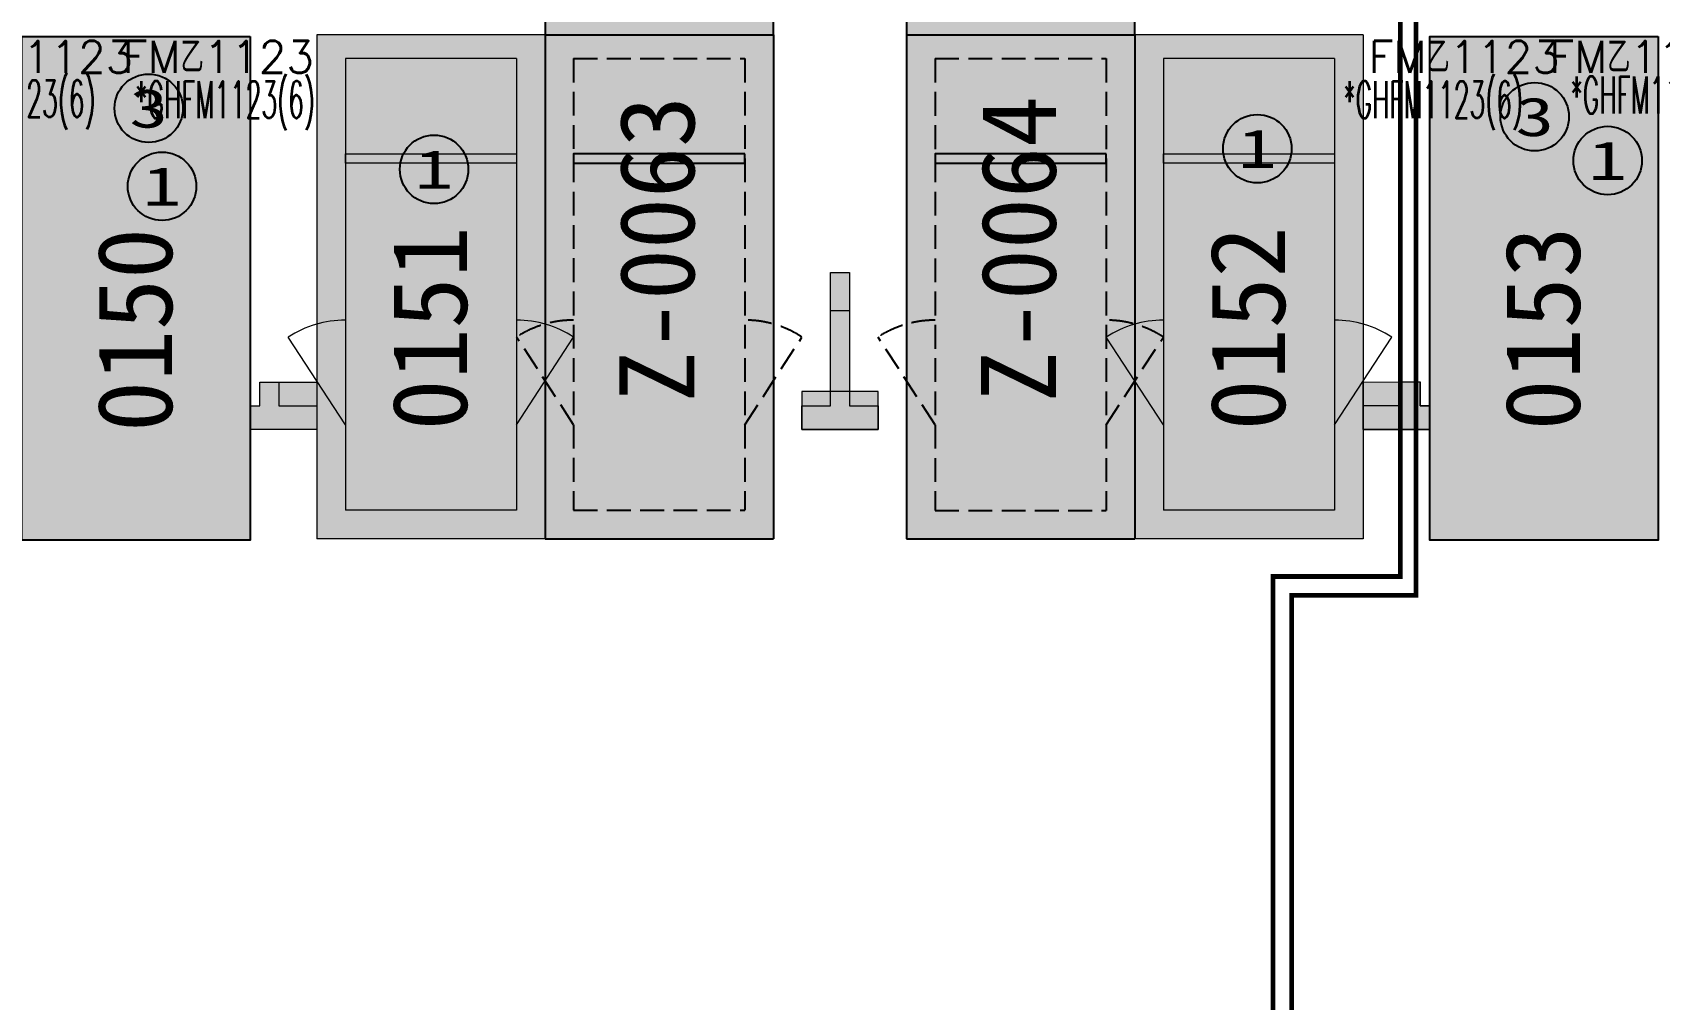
# Model space of a CAD drawing. Extents: x -264757 to 1033689, y 4049843 to 4347093.
# Drawn here: x -67445 to -50341, y 4205315 to 4215483 of the extents above; entities that cross this region are included whole.
import ezdxf
from ezdxf.enums import TextEntityAlignment as Align

# ---------------------------------------------------------------- set-up
doc = ezdxf.new("R2010")
doc.units = 0
doc.header["$LTSCALE"] = 1000
doc.header["$MEASUREMENT"] = 0
doc.linetypes.add('AX-01DK-PB01$1$A-001-车位参照B1$0$A-001-车位参照B1$0$A-001-车位参照B1$0$A-H4-001-基本图形$0$A-001-车位B1$0$DASH', pattern=[0.35, 0.25, -0.1])
doc.linetypes.add('DASH', pattern=[0.35, 0.25, -0.1])
doc.layers.add('AX-01DK-PB01$0$AX-001DK-01-PB01-02$0$A-3-WinF(Text)', color=8, linetype='Continuous', plot=False)
doc.layers.add('AX-01DK-PB01$0$AX-03CK-02-PB01$0$AX-03CK-02-PB01$0$WINDOW_TEXT', color=8, linetype='Continuous', plot=False)
for name, color, linetype in [('不利因素3-紧邻房间出入口', 7, 'Continuous'), ('不利因素9-坡道上停车', 7, 'Continuous'), ('不可售车位', 255, 'Continuous'), ('子母车位', 7, 'Continuous'), ('普通车位', 7, 'Continuous')]:
    doc.layers.add(name, color=color, linetype=linetype)
doc.layers.add('无关图层', color=8, linetype='Continuous', lineweight=0)
doc.layers.add('车位归属楼栋范围线', color=7, linetype='Continuous', true_color=0x19e6c7)
doc.styles.add('AX-01DK-PB01$0$AX-001DK-01-PB01-02$0$_TCH_WINDOW', font='SIMPLEX', dxfattribs={"bigfont": 'GBCBIG'})
doc.styles.add('AX-01DK-PB01$0$AX-03CK-02-PB01$0$AX-03CK-02-PB01$0$_TCH_DIM_T3', font='SIMPLEX', dxfattribs={"width": 0.705882, "bigfont": 'GBCBIG'})
doc.styles.add('AX-ACK-BIANH1$0$黑体', font='simhei.ttf')
doc.styles.add('AX-ACK-P01-WALL$0$黑体', font='simhei.ttf')
doc.styles.add('SX-ACK-PB01-WNC-ALL$0$黑体', font='simhei.ttf')

# ---------------------------------------------------------------- blocks, each defined once
blk = doc.blocks.new('SX-ACK-PB01-WNC-ALL$0$20200722.21182536')
at = {"layer": '不利因素3-紧邻房间出入口', "true_color": 0xe4d218}
h = blk.add_hatch(color=52, dxfattribs=at)
h.dxf.hatch_style = 1
edge = h.paths.add_edge_path()
edge.add_arc((360, 360), 360, 0, 360)
at = {"layer": '不利因素3-紧邻房间出入口'}
blk.add_circle((360, 360), 360, dxfattribs=at)
at = {"layer": '不利因素3-紧邻房间出入口', "style": 'SX-ACK-PB01-WNC-ALL$0$黑体', "width": 1.390625}
blk.add_text('3', height=407, dxfattribs=at).set_placement((156, 156), (564, 156), align=Align.FIT)
blk = doc.blocks.new('销控车位')
at = {"layer": '不可售车位', "true_color": 0x757b8a}
h = blk.add_hatch(color=8, dxfattribs=at)
h.dxf.hatch_style = 1
h.paths.add_polyline_path([(2400, 0), (2400, -5300), (0, -5300), (0, 0)])
at = {"layer": '不可售车位', "color": 8, "true_color": 0x757b8a}
blk.add_lwpolyline([(2400, 0), (2400, -5300), (0, -5300), (0, 0)], close=True, dxfattribs=at)
blk = doc.blocks.new('fasdfasdfasdfasdfasdf')
at = {"layer": '不利因素9-坡道上停车', "true_color": 0xe0aa15}
h = blk.add_hatch(color=42, dxfattribs=at)
h.dxf.hatch_style = 1
edge = h.paths.add_edge_path()
edge.add_arc((-119587, 4058555), 720, 0, 360)
at = {"layer": '不利因素9-坡道上停车'}
blk.add_circle((-119587, 4058555), 720, dxfattribs=at)
at = {"layer": '不利因素9-坡道上停车', "style": 'AX-ACK-P01-WALL$0$黑体', "width": 1.390625}
blk.add_text('1', height=815, dxfattribs=at).set_placement((-119994, 4058148), (-119180, 4058148), align=Align.FIT)
blk = doc.blocks.new('AX-01DK-PB01$0$$DorLib2D$00000001')
at = {"layer": '无关图层'}
for p, q in [((0.45, 0.975), (0.5, 0.975)), ((0.45, 0), (0.45, 0.975)), ((0.5, 0), (0.5, 0.975)), ((0.5, 0), (0.45, 0))]:
    blk.add_line(p, q, dxfattribs=at)
at = {"layer": '无关图层', "lineweight": 13}
blk.add_arc((0.475, 0), 0.975, 91.4693, 180, dxfattribs=at)
blk = doc.blocks.new('AX-01DK-PB01$0$AX-03CK-02-PB01$0$AX-03CK-02-PB01$0$$U_DORLIB2D$00000009')
at = {"layer": '无关图层'}
blk.add_line((0.5, 0.219), (0.5, 1.213), dxfattribs=at)
at = {"layer": '无关图层', "const_width": 0.05}
blk.add_lwpolyline([(0.583, 0.219), (0.583, 1.219)], dxfattribs=at)
at = {"layer": '无关图层'}
blk.add_arc((0.5, 0.219), 1.001, 85.224, 182.3859, dxfattribs=at)
blk = doc.blocks.new('A$C741380cb')
at = {"layer": '子母车位', "true_color": 0x0617f9}
h = blk.add_hatch(color=5, dxfattribs=at)
h.dxf.hatch_style = 1
h.paths.add_polyline_path([(2400, 0), (2400, -10400), (0, -10400), (0, 0)])
blk = doc.blocks.new('A$C7e5eb487')
at = {"layer": '普通车位', "true_color": 0xf18f8e}
h = blk.add_hatch(color=11, dxfattribs=at)
h.dxf.hatch_style = 1
h.paths.add_polyline_path([(2400, 0), (2400, -5300), (0, -5300), (0, 0)])

msp = doc.modelspace()

# ---------------------------------------------------------------- hatches: boundary and pattern name
at = {"layer": '无关图层'}
h = msp.add_hatch(color=256, dxfattribs=at)
h.dxf.hatch_style = 1
h.paths.add_polyline_path([(-59356.3, 4211558.1), (-59056.3, 4211558.1), (-59056.3, 4212958.1), (-58856.3, 4212958.1), (-58856.3, 4211558.1), (-58556.3, 4211558.1), (-58556.3, 4211308.1), (-59356.3, 4211308.1)])
for points in [[(-58855.9, 4212958.1), (-58856.2, 4212558.1), (-59057.3, 4212558.1), (-59056.9, 4212958.1)], [(-65055.9, 4211808), (-64455.9, 4211808), (-64455.9, 4211308), (-65156.3, 4211308.1), (-65156.3, 4211558.1), (-65055.9, 4211558)], [(-58556.6, 4211709.1), (-59356.8, 4211709.1), (-59356.8, 4211309.1), (-58556.6, 4211309.1)], [(-53456.6, 4211808.1), (-52856.3, 4211809.1), (-52856.4, 4211558.1), (-52756.3, 4211558.1), (-52756.3, 4211308.1), (-53456.6, 4211308.1)]]:
    msp.add_hatch(color=256, dxfattribs=at).paths.add_polyline_path(points)
h = msp.add_hatch(color=256, dxfattribs=at)
h.dxf.hatch_style = 1
h.paths.add_polyline_path([(-65156.3, 4211308.1), (-65156.3, 4211558.1), (-65056.3, 4211558.1), (-65056.3, 4211808.1), (-64856.3, 4211808.1), (-64856.3, 4211558.1), (-64456.3, 4211558.1), (-64456.3, 4211308.1), (-64856.3, 4211308.1)])
h = msp.add_hatch(color=256, dxfattribs=at)
h.dxf.hatch_style = 1
h.paths.add_polyline_path([(-52756.3, 4211308.1), (-52756.3, 4211558.1), (-52856.3, 4211558.1), (-52856.3, 4211808.1), (-53056.3, 4211808.1), (-53056.3, 4211558.1), (-53456.3, 4211558.1), (-53456.3, 4211308.1), (-53056.3, 4211308.1)])

# ---------------------------------------------------------------- linework, layer by layer
at = {"layer": '子母车位', "color": 83}
for p, q in [((-62056.4, 4215459.2, 0), (-62056.4, 4210159.2, 0)), ((-62056.4, 4215459.2, 0), (-59656.4, 4215459.2, 0)), ((-59656.4, 4215459.2, 0), (-59656.4, 4210159.2, 0)), ((-58256.4, 4215458.5), (-58256.4, 4210158.5, 0)), ((-58256.4, 4215458.5), (-55856.4, 4215458.5)), ((-55856.4, 4215458.5), (-55856.4, 4210158.5, 0)), ((-62056.4, 4210159.2, 0), (-59656.4, 4210159.2, 0)), ((-58256.4, 4210158.5, 0), (-55856.4, 4210158.5, 0))]:
    msp.add_line(p, q, dxfattribs=at)
at = {"layer": '子母车位', "color": 8, "linetype": 'AX-01DK-PB01$1$A-001-车位参照B1$0$A-001-车位参照B1$0$A-001-车位参照B1$0$A-H4-001-基本图形$0$A-001-车位B1$0$DASH'}
for p, q in [((-61756.4, 4215209.2, 0), (-59956.4, 4215209.2, 0)), ((-61756.4, 4215209.2, 0), (-61756.4, 4210459.2, 0)), ((-59956.4, 4215209.2, 0), (-59956.4, 4210459.2, 0)), ((-57956.4, 4215208.5), (-56156.4, 4215208.5)), ((-57956.4, 4215208.5), (-57956.4, 4210458.5, 0)), ((-56156.4, 4215208.5), (-56156.4, 4210458.5, 0)), ((-61756.4, 4210459.2, 0), (-59956.4, 4210459.2, 0)), ((-57956.4, 4210458.5, 0), (-56156.4, 4210458.5, 0))]:
    msp.add_line(p, q, dxfattribs=at)
at = {"layer": '子母车位', "color": 83, "elevation": 0}
for points in [[(-59656.5, 4220559.2), (-62056.5, 4220559.2), (-62056.4, 4215459.2), (-59656.4, 4215459.2)], [(-55856.4, 4220558.5), (-58256.4, 4220558.5), (-58256.4, 4215458.5), (-55856.4, 4215458.5)]]:
    msp.add_lwpolyline(points, close=True, dxfattribs=at)
at = {"layer": '子母车位', "elevation": 0}
msp.add_lwpolyline([(-59956.4, 4214209.2), (-61756.4, 4214209.2), (-61756.4, 4214109.2), (-59956.4, 4214109.2)], close=True, dxfattribs=at)
at = {"layer": '子母车位'}
msp.add_lwpolyline([(-56156.4, 4214208.5), (-57956.4, 4214208.5), (-57956.4, 4214108.5), (-56156.4, 4214108.5)], close=True, dxfattribs=at)
at = {"layer": '子母车位', "linetype": 'AX-01DK-PB01$1$A-001-车位参照B1$0$A-001-车位参照B1$0$A-001-车位参照B1$0$A-H4-001-基本图形$0$A-001-车位B1$0$DASH', "elevation": 0}
for points in [[(-61756.4, 4211359.2), (-62356.4, 4212281.2)], [(-59956.4, 4211359.2), (-59356.4, 4212281.2)]]:
    msp.add_lwpolyline(points, dxfattribs=at)
at = {"layer": '子母车位', "linetype": 'AX-01DK-PB01$1$A-001-车位参照B1$0$A-001-车位参照B1$0$A-001-车位参照B1$0$A-H4-001-基本图形$0$A-001-车位B1$0$DASH'}
for points in [[(-57956.4, 4211358.5), (-58556.4, 4212280.5)], [(-56156.4, 4211358.5), (-55556.4, 4212280.5)]]:
    msp.add_lwpolyline(points, dxfattribs=at)
for centre, start, end in [((-61756.4, 4211359.2, 0), 90, 123.05573), ((-59956.4, 4211359.2, 0), 56.94427, 90), ((-57956.4, 4211358.5, 0), 90, 123.05573), ((-56156.4, 4211358.5, 0), 56.94427, 90)]:
    msp.add_arc(centre, 1100, start, end, dxfattribs=at)
at = {"layer": '无关图层'}
for p, q in [((-64456.4, 4215459.2, 0), (-64456.4, 4210159.2, 0)), ((-62056.4, 4215459.2, 0), (-64456.4, 4215459.2, 0)), ((-62056.4, 4215459.2, 0), (-62056.4, 4210159.2, 0)), ((-55856.4, 4215459.2), (-55856.4, 4210159.2, 0)), ((-53456.4, 4215459.2), (-55856.4, 4215459.2)), ((-53456.4, 4215459.2), (-53456.4, 4210159.2, 0)), ((-62356.4, 4215209.2, 0), (-64156.4, 4215209.2, 0)), ((-64156.4, 4215209.2, 0), (-64156.4, 4210459.2, 0)), ((-62356.4, 4215209.2, 0), (-62356.4, 4210459.2, 0)), ((-53756.4, 4215209.2), (-55556.4, 4215209.2)), ((-55556.4, 4215209.2), (-55556.4, 4210459.2, 0)), ((-53756.4, 4215209.2), (-53756.4, 4210459.2, 0)), ((-64156.4, 4214209.2, 0), (-62356.4, 4214209.2, 0)), ((-64156.4, 4214109.2, 0), (-64156.4, 4214209.2, 0)), ((-62356.4, 4214109.2, 0), (-64156.4, 4214109.2, 0)), ((-62356.4, 4214209.2, 0), (-62356.4, 4214109.2, 0)), ((-55556.4, 4214209.2), (-53756.4, 4214209.2)), ((-55556.4, 4214109.2), (-55556.4, 4214209.2)), ((-53756.4, 4214109.2), (-55556.4, 4214109.2)), ((-53756.4, 4214209.2), (-53756.4, 4214109.2)), ((-64156.4, 4211359.2, 0), (-64756.4, 4212281.2, 0)), ((-62356.4, 4211359.2, 0), (-61756.4, 4212281.2, 0)), ((-55556.4, 4211359.2), (-56156.4, 4212281.2)), ((-53756.4, 4211359.2), (-53156.4, 4212281.2)), ((-62356.4, 4210459.2, 0), (-64156.4, 4210459.2, 0)), ((-53756.4, 4210459.2, 0), (-55556.4, 4210459.2, 0)), ((-62056.4, 4210159.2, 0), (-64456.4, 4210159.2, 0)), ((-53456.4, 4210159.2, 0), (-55856.4, 4210159.2, 0))]:
    msp.add_line(p, q, dxfattribs=at)
for points in [[(-59356.3, 4211558.1), (-59056.3, 4211558.1), (-59056.3, 4212958.1), (-58856.3, 4212958.1), (-58856.3, 4211558.1), (-58556.3, 4211558.1), (-58556.3, 4211308.1), (-59356.3, 4211308.1)], [(-58855.9, 4212958.1), (-58856.2, 4212558.1), (-59057.3, 4212558.1), (-59056.9, 4212958.1)], [(-65156.3, 4211308.1), (-65156.3, 4211558.1), (-65056.3, 4211558.1), (-65056.3, 4211808.1), (-64856.3, 4211808.1), (-64856.3, 4211558.1), (-64456.3, 4211558.1), (-64456.3, 4211308.1), (-64856.3, 4211308.1)], [(-65055.9, 4211808), (-64455.9, 4211808), (-64455.9, 4211308), (-65156.3, 4211308.1), (-65156.3, 4211558.1), (-65055.9, 4211558)], [(-58556.6, 4211709.1), (-59356.8, 4211709.1), (-59356.8, 4211309.1), (-58556.6, 4211309.1)], [(-53456.6, 4211808.1), (-52856.3, 4211809.1), (-52856.4, 4211558.1), (-52756.3, 4211558.1), (-52756.3, 4211308.1), (-53456.6, 4211308.1)], [(-52756.3, 4211308.1), (-52756.3, 4211558.1), (-52856.3, 4211558.1), (-52856.3, 4211808.1), (-53056.3, 4211808.1), (-53056.3, 4211558.1), (-53456.3, 4211558.1), (-53456.3, 4211308.1), (-53056.3, 4211308.1)]]:
    msp.add_lwpolyline(points, close=True, dxfattribs=at)
for centre, major_axis, start_param, end_param in [((-64156.4, 4211359.2, 0), (-271.5, 1066), -0.249429, 0.3275023), ((-62356.4, 4211359.2, 0), (364.1, 1038), -0.23955, 0.3373814), ((-55556.4, 4211359.2, 0), (-271.5, 1066), -0.249429, 0.3275023), ((-53756.4, 4211359.2, 0), (364.1, 1038), -0.23955, 0.3373814)]:
    msp.add_ellipse(centre, major_axis=major_axis, ratio=1, start_param=start_param, end_param=end_param, dxfattribs=at)
at = {"layer": '车位归属楼栋范围线', "linetype": 'DASH', "ltscale": 5}
for points in [[(-18028.6, 4233340, 50, 50, 0), (-28653.9, 4233340, 50, 50, 0), (-28653.9, 4215609.5, 50, 50, 0), (-44540.8, 4215609.5, 50, 50, 0), (-44540.8, 4220701.8, 50, 50, 0), (-47318.2, 4220701.8, 50, 50, 0), (-47318.2, 4215647.7, 50, 50, 0), (-52900.5, 4215647.7, 50, 50, 0), (-52900.5, 4209564.5, 50, 50, 0), (-54208.1, 4209564.5, 50, 50, 0), (-54208.1, 4198183, 50, 50, 0)], [(-20699.6, 4195863.1, 50, 50, 0), (-20699.6, 4209978.5, 50, 50, 0), (-28984.8, 4209978.5, 50, 50, 0), (-28984.8, 4215708.1, 50, 50, 0), (-44211.4, 4215708.1, 50, 50, 0), (-44211.4, 4221108.1, 50, 50, 0), (-47882.9, 4221108.1, 50, 50, 0), (-47882.9, 4216166.4, 50, 50, 0), (-53065.2, 4216166.4, 50, 50, 0), (-53065.2, 4209762.5, 50, 50, 0), (-54403.6, 4209762.5, 50, 50, 0), (-54403.6, 4198483.2, 50, 50, 0)]]:
    msp.add_lwpolyline(points, format="xyseb", dxfattribs=at)

# ---------------------------------------------------------------- block references
at = {"layer": '不利因素3-紧邻房间出入口'}
for p in [(-66583.5, 4214326.9), (-52012.6, 4214237.9)]:
    msp.add_blockref('SX-ACK-PB01-WNC-ALL$0$20200722.21182536', p, dxfattribs=at)
at = {"layer": '不可售车位'}
for p in [(-67556.4, 4215443.1, 0), (-52756.6, 4215443.1, 0)]:
    msp.add_blockref('销控车位', p, dxfattribs=at)
at = {"layer": '子母车位', "rotation": 180.0000000000001}
for p in [(-59656.4, 4210159.2, 0), (-55856.4, 4210158.5, 0)]:
    msp.add_blockref('A$C741380cb', p, dxfattribs=at)
at = {"layer": '无关图层'}
ref = msp.add_blockref('AX-01DK-PB01$0$AX-03CK-02-PB01$0$AX-03CK-02-PB01$0$$U_DORLIB2D$00000009', (-67405.9, 4215707.9), dxfattribs=dict(at, xscale=-1100, yscale=1100, zscale=400, rotation=0.008002269133875327))
ref.add_attrib('A', '*GHFM1123(6)', (-68674.7, 4214594), dxfattribs={"layer": 'AX-01DK-PB01$0$AX-03CK-02-PB01$0$AX-03CK-02-PB01$0$WINDOW_TEXT', "height": 386.75, "rotation": 0.008, "style": 'AX-01DK-PB01$0$AX-03CK-02-PB01$0$AX-03CK-02-PB01$0$_TCH_DIM_T3', "width": 0.49827})
ref = msp.add_blockref('AX-01DK-PB01$0$AX-03CK-02-PB01$0$AX-03CK-02-PB01$0$$U_DORLIB2D$00000009', (-65505.5, 4215708.1), dxfattribs=dict(at, xscale=1100, yscale=1100, zscale=400, rotation=0.008002269133875327))
ref.add_attrib('A', '*GHFM1123(6)', (-66368.4, 4214584.1), dxfattribs={"layer": 'AX-01DK-PB01$0$AX-03CK-02-PB01$0$AX-03CK-02-PB01$0$WINDOW_TEXT', "height": 386.75, "rotation": 0.008, "style": 'AX-01DK-PB01$0$AX-03CK-02-PB01$0$AX-03CK-02-PB01$0$_TCH_DIM_T3', "width": 0.49827})
ref = msp.add_blockref('AX-01DK-PB01$0$AX-03CK-02-PB01$0$AX-03CK-02-PB01$0$$U_DORLIB2D$00000009', (-52406.8, 4215707.9), dxfattribs=dict(at, xscale=-1100, yscale=1100, zscale=400, rotation=0.008002269133875327))
ref.add_attrib('A', '*GHFM1123(6)', (-53667.5, 4214583.8), dxfattribs={"layer": 'AX-01DK-PB01$0$AX-03CK-02-PB01$0$AX-03CK-02-PB01$0$WINDOW_TEXT', "height": 386.75, "rotation": 0.008, "style": 'AX-01DK-PB01$0$AX-03CK-02-PB01$0$AX-03CK-02-PB01$0$_TCH_DIM_T3', "width": 0.49827})
ref = msp.add_blockref('AX-01DK-PB01$0$AX-03CK-02-PB01$0$AX-03CK-02-PB01$0$$U_DORLIB2D$00000009', (-50506.4, 4215708.1), dxfattribs=dict(at, xscale=1100, yscale=1100, zscale=400, rotation=0.008002269133875327))
ref.add_attrib('A', '*GHFM1123(6)', (-51279.5, 4214633), dxfattribs={"layer": 'AX-01DK-PB01$0$AX-03CK-02-PB01$0$AX-03CK-02-PB01$0$WINDOW_TEXT', "height": 386.75, "rotation": 0.008, "style": 'AX-01DK-PB01$0$AX-03CK-02-PB01$0$AX-03CK-02-PB01$0$_TCH_DIM_T3', "width": 0.49827})
ref = msp.add_blockref('AX-01DK-PB01$0$$DorLib2D$00000001', (-67405, 4215707.9), dxfattribs=dict(at, xscale=1100, yscale=-1100, zscale=400, rotation=180.0000000004404))
ref.add_attrib('A', 'FM乙1123', (-68395.9, 4215057.9), dxfattribs={"layer": 'AX-01DK-PB01$0$AX-001DK-01-PB01-02$0$A-3-WinF(Text)', "height": 337.59, "style": 'AX-01DK-PB01$0$AX-001DK-01-PB01-02$0$_TCH_WINDOW'})
ref = msp.add_blockref('AX-01DK-PB01$0$$DorLib2D$00000001', (-65505.2, 4215707.9), dxfattribs=dict(at, xscale=-1100, yscale=-1100, zscale=400, rotation=179.9999999995595))
ref.add_attrib('A', 'FM乙1123', (-66496.2, 4215058), dxfattribs={"layer": 'AX-01DK-PB01$0$AX-001DK-01-PB01-02$0$A-3-WinF(Text)', "height": 337.59, "rotation": 360, "style": 'AX-01DK-PB01$0$AX-001DK-01-PB01-02$0$_TCH_WINDOW'})
ref = msp.add_blockref('AX-01DK-PB01$0$$DorLib2D$00000001', (-52407.1, 4215707.9), dxfattribs=dict(at, xscale=1100, yscale=-1100, zscale=400, rotation=180.0000000004404))
ref.add_attrib('A', 'FM乙1123', (-53398, 4215057.9), dxfattribs={"layer": 'AX-01DK-PB01$0$AX-001DK-01-PB01-02$0$A-3-WinF(Text)', "height": 337.59, "style": 'AX-01DK-PB01$0$AX-001DK-01-PB01-02$0$_TCH_WINDOW'})
ref = msp.add_blockref('AX-01DK-PB01$0$$DorLib2D$00000001', (-50507.3, 4215707.9), dxfattribs=dict(at, xscale=-1100, yscale=-1100, zscale=400, rotation=179.9999999995595))
ref.add_attrib('A', 'FM乙1123', (-51498.3, 4215057.9), dxfattribs={"layer": 'AX-01DK-PB01$0$AX-001DK-01-PB01-02$0$A-3-WinF(Text)', "height": 337.59, "rotation": 360, "style": 'AX-01DK-PB01$0$AX-001DK-01-PB01-02$0$_TCH_WINDOW'})
at = {"layer": '普通车位', "extrusion": (0, 0, -1), "zscale": -0.9999999999999998, "rotation": 180}
for p in [(64456.4, 4210159.2, 0), (55856.4, 4210159.2, 0)]:
    msp.add_blockref('A$C7e5eb487', p, dxfattribs=at)
at = {"layer": '车位归属楼栋范围线', "xscale": 0.5, "yscale": 0.5, "zscale": 0.5}
for p in [(5224.6, 2184983.9, 0), (-3430.2, 2184767.3, 0), (8907.7, 2184859.5, 0), (-6290, 2184589.4, 0)]:
    msp.add_blockref('fasdfasdfasdfasdfasdf', p, dxfattribs=at)

# ---------------------------------------------------------------- texts
at = {"layer": '无关图层', "style": 'AX-ACK-BIANH1$0$黑体'}
for s, p in [('Z-0063', (-60487.2, 4211597.3, 0)), ('Z-0064', (-56687.1, 4211596.6, 0)), ('0150', (-65977.3, 4211282.5, 0)), ('0151', (-62877.3, 4211298.6, 0)), ('0152', (-54277.3, 4211298.6)), ('0153', (-51177.5, 4211298.8, 0))]:
    msp.add_text(s, height=788.61, rotation=90, dxfattribs=at).set_placement(p)

doc.saveas('drawing.dxf')
